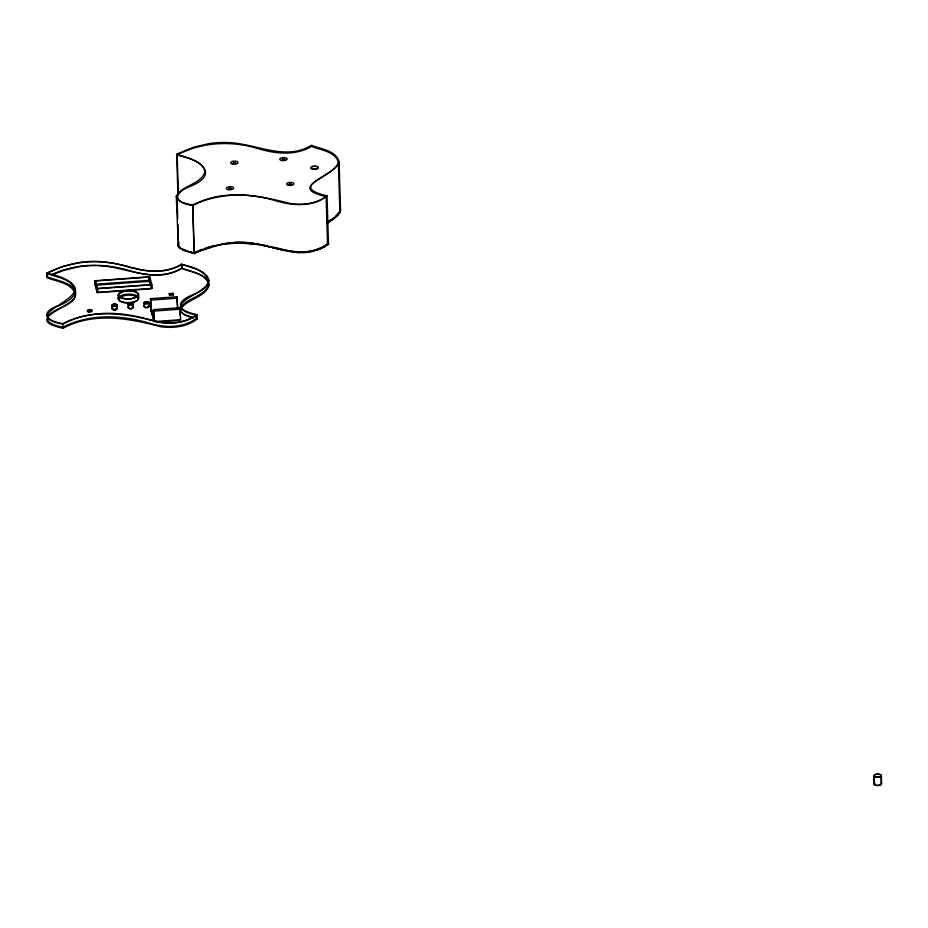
<?xml version="1.0" encoding="UTF-8"?>
<svg xmlns="http://www.w3.org/2000/svg" width="928" height="928" viewBox="0 0 928 928"><rect width="100%" height="100%" fill="white"/><g stroke="black" fill="none" stroke-linecap="round" stroke-linejoin="round"><path stroke-width="1.39" d="M177.898 224.379L178.512 244.574C179.614 250.003 186.783 251.198 191.319 252.172M327.074 222.65C331.864 219.426 338.766 216.421 339.822 210.088L338.36 162.481C335.762 151.334 320.288 150.197 311.646 146.38C295.197 156.101 274.99 153.886 257.52 148.399C231.095 140.534 201.77 141.938 177.178 154.999L178.373 193.952M339.822 210.088L339.787 209.148M338.36 162.481C333.291 177.816 285.476 187.131 326.111 196.62L327.561 244.226C298.05 264.886 263.088 237.498 230.852 242.95M178.512 244.574L178.675 243.751M178.385 246.767L176.274 196.284C182.259 184.776 201.295 184.753 205.146 171.286C201.782 159.72 186.261 158.514 176.714 154.57L176.529 154.5M177.898 245.746L178.744 242.22M177.782 244.667L178.048 243.507M179.916 308.502C186.261 298.387 201.295 297.343 207.756 286.961C211.004 273.98 189.614 271.765 181.853 268.122C165.81 277.565 146.09 275.825 128.992 270.454C103.716 262.926 75.713 263.1 51.655 274.734M176.529 154.152L193.244 147.343L208.556 143.678A41.354 17.133 -1.8 0 1 229.17 142.61C256.29 143.77 285.615 161.321 311.46 145.255C320.752 149.13 336.04 150.371 339.103 161.774C336.98 175.195 289.258 185.252 322.515 194.671A48.128 19.94 -1.8 0 0 327.027 195.773L328.5 244.064L323.71 247.428L317.77 249.945M339.915 212.651L340.576 210.076L339.103 161.774M328.721 244.319L328.64 244.052A48.128 19.94 -1.8 0 1 327.155 243.774M338.256 212.895L337.27 214.38M180.867 308.606C188.222 298.538 205.181 297.644 209.357 284.896C206.283 273.493 191.006 272.252 181.714 268.378C155.869 284.444 126.533 266.893 99.424 265.733A41.354 17.133 -1.8 0 0 78.799 266.8L63.498 270.466L51.701 275.059M339.903 212.57L338.268 215.076L332.839 219.669M336.586 215.18L335.542 216.236M133.029 267.589C148.851 272.438 166.994 272.878 181.586 264.155C190.878 268.03 206.155 269.271 209.218 280.674C207.106 294.095 159.372 304.152 192.641 313.571A48.128 19.94 -1.8 0 0 197.154 314.673C187.201 322.666 173.316 324.15 161.02 322.596C128.992 314.174 93.774 307.412 62.918 324.058C49.683 322.608 37.433 313.861 57.014 306.101M197.154 314.673L197.281 318.896C187.328 326.888 173.443 328.373 161.147 326.818C129.131 318.397 93.902 311.622 63.046 328.28C24.325 319.708 65.83 309.395 74.53 297.865C81.896 283.736 54.45 280.326 47.398 276.741L47.282 273.215C71.062 260.675 99.342 258.68 125.036 265.976C143.248 271.695 164.476 274.839 181.737 264.596C201.457 267.728 222.72 282.437 193.94 294.28C173.571 301.832 177.805 312.191 196.202 314.836L196.318 318.362L195.692 318.223M327.027 195.773C317.074 203.766 303.201 205.25 290.893 203.696C258.877 195.274 223.648 188.5 192.792 205.158C187.062 203.568 178.153 202.965 176.274 196.284M328.524 244.145L327.398 245.154M196.191 314.847C183.593 324.406 165.277 324.394 150.406 320.067C121.904 311.147 89.993 309.859 62.756 323.675C24.314 315.532 69.484 305.15 75.272 290.186C71.908 278.62 56.388 277.414 46.841 273.482L46.968 277.692C56.515 281.636 72.036 282.843 75.4 294.408C76.015 307.736 41.841 309.198 48.604 321.645C52.56 325.032 57.919 326.099 62.86 327.213C90.492 313.13 122.821 314.836 151.67 323.872C166.309 327.851 183.663 327.839 196.272 318.397M326.088 196.643C311.762 207.559 290.835 205.61 274.282 200.355M327.549 244.25L326.934 244.087M334.405 217.233L332.711 218.556M46.609 273.087L63.359 266.243L78.671 262.578A41.354 17.133 -1.8 0 1 99.284 261.51L111.58 262.844L128.041 266.336M326.064 244.888L324.313 246.071M331.563 219.368L328.895 221.108M332.816 219.6L327.108 223.23M328.64 221.258L327.097 222.186M327.085 223.149L329.44 221.769M324.104 246.198L321.529 247.567M57.617 306.275C90.26 292.401 73.022 278.516 47.282 273.215M323.686 247.358L325.171 246.535M321.262 247.695L313.652 250.432L305.451 251.848M177.178 154.999C197.2 158.05 221.548 173.385 191.064 186.064C171.773 193.163 174.418 203.174 192.653 205.459C217.535 193.14 246.674 192.293 273.041 200.042M191.377 252.486L194.114 253.077L211.19 246.662L230.121 242.776M195.228 252.196L195.854 251.917M194.706 253.506L193.894 253.576M196.806 251.511L200.251 250.096M192.838 253.182L194.3 253.53L202.617 249.922L218.324 245.282M200.877 249.841L202.733 249.145M319.963 249.052L312.643 251.302M204.578 248.472L207.907 247.358M202.64 250.003L210.644 247.277M208.208 247.266L210.285 246.628M210.656 246.523L225.55 243.322M312.666 251.384C296.044 255.351 279.664 248.82 263.564 245.502M218.3 245.212C240.143 239.946 262.473 244.609 283.678 250.363M309.79 251.94L303.386 252.532M226.351 243.449L235.677 242.405L247.219 242.591M225.666 243.948L239.447 242.962L257.961 244.54M304.987 251.882L293.48 251.546M94.702 280.732L149.686 276.753L151.914 284.815L152.018 288.341L97.034 292.32L94.807 284.258L94.702 280.732L96.918 288.794L97.034 292.32M95.538 280.987L149.025 277.112L151.078 284.56L151.206 288.782L97.718 292.645L95.665 285.209L95.538 280.987L97.591 288.422L97.718 292.645M94.807 284.258L149.802 280.279L152.018 288.341M95.665 285.209L149.153 281.335L150.174 285.058M97.591 288.422L151.078 284.56M96.918 288.794L151.914 284.815M169.302 293.596L173.072 293.318L173.35 294.942L169.58 295.208L169.302 293.596L169.325 294.28L173.095 294.014L173.35 294.942M173.327 294.246L169.557 294.524L169.58 295.208M154.094 310.544L151.148 310.729L150.417 298.654L176.935 296.728L177.666 308.804L176.935 296.728M150.417 298.654L150.823 300.115L177.341 298.19M153.851 320.752L153.41 309.627L179.939 307.702L180.658 319.673L154.141 321.598L150.765 309.952M153.41 309.627L153.816 311.089L180.334 309.163M154.118 311.24L151.171 311.414L150.823 300.115M156.948 322.086L180.682 320.369L180.276 318.907M299.918 252.671L292.378 251.998M248.228 242.672L253.53 243.217M293.329 251.523L292.633 251.43M259.295 244.064L258.39 243.913A66.886 27.712 -1.8 0 0 256.522 243.623M262.009 244.551L264.642 245.073M193.975 252.764L189.892 252.114M288.33 250.653L288.991 250.792A42.642 17.667 -1.8 0 0 292.54 251.418M287.993 250.583L283.898 249.667M266.371 245.444L267.647 245.723M192.862 253.251L182.932 250.096L178.362 246.686M270.558 246.384L271.37 246.581M283.55 249.586L281.474 249.087M273.366 247.068L281.103 248.994M128.888 266.928L132.611 267.856M193.616 317.724C188.778 316.007 181.099 315.033 179.835 309.105M189.788 251.766L188.755 251.476M176.68 154.57L177.886 192.931M192.769 317.794C188.407 316.204 181.702 315.114 180.612 309.778M187.99 251.233L182.816 249.064M179.174 247.718L180.229 248.6M151.264 310.752L153.828 320.056M340.089 207.489L340.599 210.146M881.345 775.506L881.6 783.789M880.985 775.518L881.24 783.8M874.13 775.808L874.385 784.09M873.77 775.831L874.025 784.114M192.792 205.158L194.277 253.448M192.653 205.459L194.114 253.077M181.737 264.596L181.853 268.122M181.586 264.155L181.714 268.378M177.097 198.406L177.724 218.602M179.939 307.702L180.171 315.59M173.072 293.318L173.095 294.014M153.816 311.089L154.141 321.598M149.686 276.753L149.802 280.279M149.025 277.112L149.153 281.335M149.164 302.574L149.269 306.101M143.886 302.946L144.002 306.484M138.527 294.118L138.643 297.644M133.284 303.723L133.4 307.249M128.018 304.094L128.122 307.632M118.192 295.591L118.297 299.118M117.148 304.883L117.253 308.421M111.87 305.266L111.986 308.804M62.756 323.675L63.046 328.28M881.194 783.151A3.793 1.566 -1.8 0 1 880.069 785.158A3.793 1.566 -1.8 0 1 875.174 785.146A3.793 1.566 -1.8 0 1 874.686 783.139M881.055 783.406A3.434 1.427 -1.8 0 1 877.714 785.366A3.434 1.427 -1.8 0 1 874.64 783.487M148.492 305.463A2.656 1.102 -1.8 0 1 148.712 306.924A2.656 1.102 -1.8 0 1 145.209 307.249A2.656 1.102 -1.8 0 1 144.269 305.857M132.611 306.611A2.656 1.102 -1.8 0 1 132.774 308.108A2.656 1.102 -1.8 0 1 129.178 308.363A2.656 1.102 -1.8 0 1 128.528 306.901M116.476 307.771A2.656 1.102 -1.8 0 1 116.51 309.326A2.656 1.102 -1.8 0 1 112.764 309.442A2.656 1.102 -1.8 0 1 112.729 307.887M197.281 318.896A48.128 19.94 -1.8 0 1 195.924 318.594M147.981 306.391A1.891 0.789 -1.8 0 1 148.144 307.435A1.891 0.789 -1.8 0 1 145.638 307.667A1.891 0.789 -1.8 0 1 144.965 306.669M132.24 307.597A1.891 0.789 -1.8 0 1 132.043 308.688A1.891 0.789 -1.8 0 1 129.41 308.711A1.891 0.789 -1.8 0 1 129.421 307.609M115.49 308.572A1.891 0.789 -1.8 0 1 116.128 309.755A1.891 0.789 -1.8 0 1 113.181 309.836A1.891 0.789 -1.8 0 1 113.75 308.63M228.903 188.477L231.176 188.442L228.926 188.43M233.288 162.864L235.561 162.829L233.334 162.771M282.437 159.314L284.71 159.268L282.437 159.314M289.211 184.115L291.485 184.08L289.211 184.115M232.418 164.012A3.735 1.554 -1.8 0 0 238.067 162.562A3.735 1.554 -1.8 0 0 232.522 161.321A3.735 1.554 -1.8 0 0 232.418 164.012M875.568 777.049A3.793 1.566 -1.8 0 0 881.345 775.622A3.793 1.566 -1.8 0 0 875.765 774.323A3.793 1.566 -1.8 0 0 875.568 777.049M875.754 776.922A3.434 1.427 -1.8 0 0 880.985 775.622A3.434 1.427 -1.8 0 0 875.928 774.451A3.434 1.427 -1.8 0 0 875.754 776.922M312.527 169.128A3.793 1.566 -1.8 0 0 318.304 167.69A3.793 1.566 -1.8 0 0 312.724 166.402A3.793 1.566 -1.8 0 0 312.527 169.128M312.713 168.989A3.434 1.427 -1.8 0 0 317.944 167.69A3.434 1.427 -1.8 0 0 312.887 166.53A3.434 1.427 -1.8 0 0 312.713 168.989M228.033 189.614A3.735 1.554 -1.8 0 0 233.682 188.164A3.735 1.554 -1.8 0 0 228.137 186.934A3.735 1.554 -1.8 0 0 228.033 189.614M288.33 185.252A3.735 1.554 -1.8 0 0 293.99 183.802A3.735 1.554 -1.8 0 0 288.434 182.572A3.735 1.554 -1.8 0 0 288.33 185.252M281.555 160.451A3.735 1.554 -1.8 0 0 287.216 159.001A3.735 1.554 -1.8 0 0 281.66 157.76A3.735 1.554 -1.8 0 0 281.555 160.451M122.74 302.052A10.243 4.246 -1.8 0 0 138.678 298.422A10.243 4.246 -1.8 0 0 123.981 294.686A10.243 4.246 -1.8 0 0 122.74 302.052M122.635 298.514A10.243 4.246 -1.8 0 0 138.574 294.895A10.243 4.246 -1.8 0 0 123.876 291.148A10.243 4.246 -1.8 0 0 122.635 298.514M145.046 303.711A2.656 1.102 -1.8 0 0 149.176 302.772A2.656 1.102 -1.8 0 0 145.371 301.797A2.656 1.102 -1.8 0 0 145.046 303.711M129.166 304.86A2.656 1.102 -1.8 0 0 133.296 303.92A2.656 1.102 -1.8 0 0 129.491 302.946A2.656 1.102 -1.8 0 0 129.166 304.86M113.03 306.031A2.656 1.102 -1.8 0 0 117.16 305.092A2.656 1.102 -1.8 0 0 113.344 304.117A2.656 1.102 -1.8 0 0 113.03 306.031M123.192 302.47A9.477 3.932 -1.8 0 0 137.947 299.106A9.477 3.932 -1.8 0 0 124.34 295.649A9.477 3.932 -1.8 0 0 123.192 302.47M123.064 298.248A9.477 3.932 -1.8 0 0 137.82 294.884A9.477 3.932 -1.8 0 0 124.213 291.427A9.477 3.932 -1.8 0 0 123.064 298.248M145.464 303.433A1.891 0.789 -1.8 0 0 148.422 302.772A1.891 0.789 -1.8 0 0 145.696 302.076A1.891 0.789 -1.8 0 0 145.464 303.433M129.595 304.593A1.891 0.789 -1.8 0 0 132.542 303.92A1.891 0.789 -1.8 0 0 129.816 303.224A1.891 0.789 -1.8 0 0 129.595 304.593M113.448 305.753A1.891 0.789 -1.8 0 0 116.406 305.08A1.891 0.789 -1.8 0 0 113.68 304.396A1.891 0.789 -1.8 0 0 113.448 305.753M88.404 311.286A2.274 0.94 -1.8 0 0 91.953 310.474A2.274 0.94 -1.8 0 0 88.682 309.65A2.274 0.94 -1.8 0 0 88.404 311.286M88.427 311.97A2.274 0.94 -1.8 0 0 91.965 311.17A2.274 0.94 -1.8 0 0 88.705 310.335A2.274 0.94 -1.8 0 0 88.427 311.97"/></g></svg>
